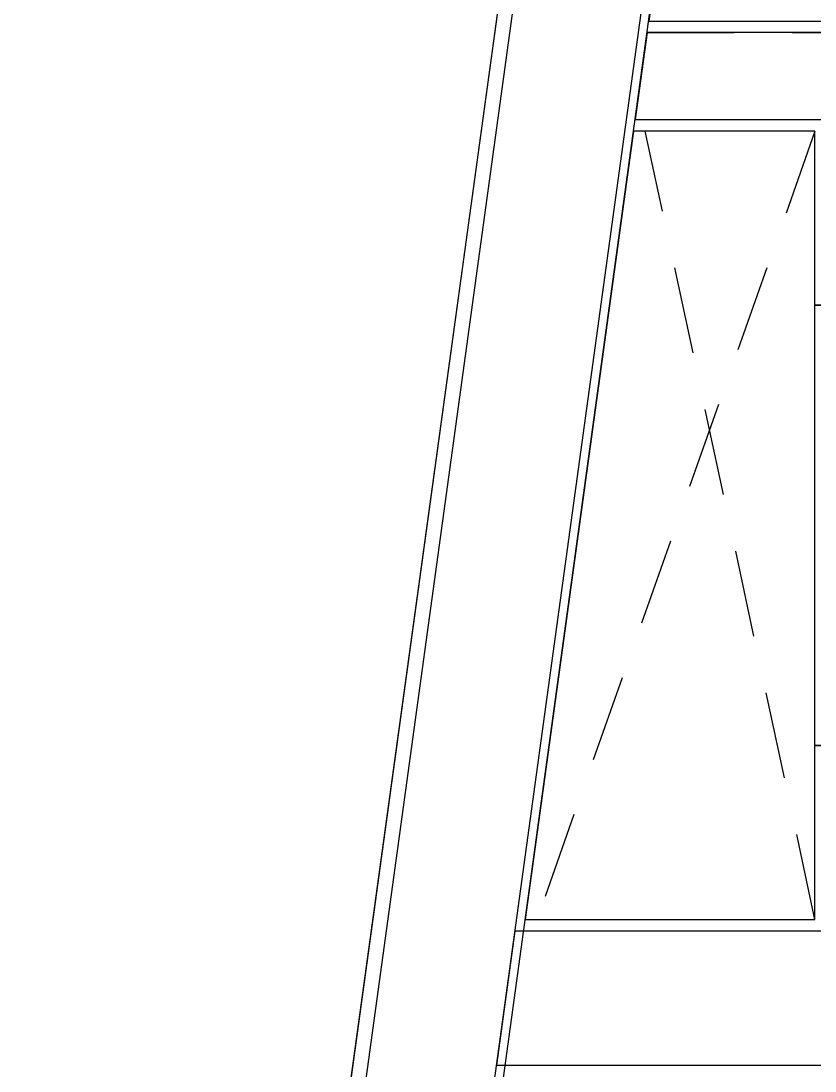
# Model space of a CAD drawing. Header units: metres. Extents: x 42 to 199, y -121 to 268.
# Drawn here: x 76.638 to 78.007, y -58.403 to -56.592 of the extents above; entities that cross this region are included whole.
import ezdxf

# ---------------------------------------------------------------- set-up
doc = ezdxf.new("R2010")
doc.units = ezdxf.units.M
doc.header["$LTSCALE"] = 0.3
doc.linetypes.add('HIDDEN', pattern=[0.375, 0.25, -0.125])
for name, color, linetype in [('A-ELEVATION 3', 8, 'Continuous'), ('A-Hidden-Above', 8, 'HIDDEN'), ('A-Site Boundary', 8, 'Continuous'), ('A-Wall-Full', 8, 'Continuous'), ('A-Wall-Plst', 8, 'Continuous')]:
    doc.layers.add(name, color=color, linetype=linetype)
doc.layers.add('DA HOUSE ARCH LAYOUT', color=8, linetype='Continuous', lineweight=9)

# ---------------------------------------------------------------- blocks, each defined once
blk = doc.blocks.new('zw$195B-flat-1-flat-1-flat-1-flat-1-flat-1-flat-1')
at = {"layer": 'A-Site Boundary', "color": 8, "ltscale": 0.6}
for points in [[(30.9785, 5.1523), (30.2862, -1.8121), (29.6282, -8.4313), (29.1107, -13.637), (28.9733, -15.0186), (28.765, -17.114), (28.5491, -19.2858), (28.4154, -20.6307), (28.2929, -21.8633), (28.0026, -24.7832), (27.6923, -27.9053), (27.517, -29.6682), (27.2042, -32.8151), (26.8782, -36.0943), (26.5516, -39.3802), (-7.0022, -34.7719)], [(30.7198, 5.178), (30.0275, -1.7864), (29.3695, -8.4055), (28.852, -13.6112), (28.7146, -14.9928), (28.5063, -17.0883), (28.2904, -19.2601), (28.1567, -20.6049), (28.0342, -21.8376), (27.7439, -24.7575), (27.4336, -27.8796), (27.2583, -29.6425), (26.9455, -32.7893), (26.6195, -36.0686), (26.3195, -39.0858), (-6.7217, -34.548), (-6.3673, -30.4861), (-5.6909, -22.7347), (-5.0415, -15.2918), (-4.322, -7.0464), (-3.7186, -0.1311), (-3.2226, 5.5538)]]:
    blk.add_lwpolyline(points, dxfattribs=at)
blk = doc.blocks.new('DA HOUSE ARCH LAYOUT')
at = {"layer": 'A-ELEVATION 3', "color": 8, "ltscale": 0.25}
blk.add_lwpolyline([(-19.1397, 3.5462), (-18.9497, 3.5462), (-18.9497, 2.7862), (-19.1397, 2.7862)], close=True, dxfattribs=at)
at = {"layer": 'A-Hidden-Above', "color": 8, "ltscale": 2}
for p, q in [((-19.429, 4.0162), (-10.4248, 4.0162)), ((-19.4497, 3.8662), (-10.5248, 3.8662)), ((-19.1397, 3.8462), (-19.619, 2.4862)), ((-19.1397, 2.4862), (-19.4322, 3.8462))]:
    blk.add_line(p, q, dxfattribs=at)
at = {"layer": 'A-Wall-Full', "color": 8}
blk.add_lwpolyline([(-18.8758, 8.155), (-19.0978, 8.155), (-21.7535, -11.1817), (-21.536, -11.2148), (-18.8758, 8.155)], dxfattribs=at)
for points in [[(-17.7704, 4.0162), (-19.429, 4.0162), (-19.4496, 3.8662), (-17.7704, 3.8662)], [(-15.9696, 2.4662), (-19.6571, 2.4662), (-19.6888, 2.235), (-15.9696, 2.235)]]:
    blk.add_lwpolyline(points, close=True, dxfattribs=at)
at = {"layer": 'A-Wall-Plst', "color": 8}
for points in [[(-18.9497, 3.8462), (-18.9497, 3.5462), (-19.1397, 3.5462), (-19.1397, 3.8462), (-19.4524, 3.8462), (-19.6392, 2.4862), (-19.1397, 2.4862), (-19.1397, 2.7862), (-18.9497, 2.7862), (-18.9497, 2.4862), (-16.1396, 2.4862), (-16.1396, 3.8462), (-16.8904, 3.8462), (-16.8904, 4.0362), (-16.1396, 4.0362), (-16.1396, 6.0567), (-15.1406, 6.0567)], [(-21.7817, -11.2031), (-19.1203, 8.175), (-16.8706, 8.175), (-16.8706, 7.905), (-18.895, 7.905), (-19.4263, 4.0359), (-17.7504, 4.0362), (-17.7504, 3.8462), (-18.9497, 3.8462), (-18.9497, 3.5462)]]:
    blk.add_lwpolyline(points, dxfattribs=at)
at = {"layer": 'A-Site Boundary', "color": 8, "rotation": 270}
blk.add_blockref('zw$195B-flat-1-flat-1-flat-1-flat-1-flat-1-flat-1', (16.3523, 6.275), dxfattribs=at)

msp = doc.modelspace()

# ---------------------------------------------------------------- block references
at = {"layer": 'DA HOUSE ARCH LAYOUT'}
msp.add_blockref('DA HOUSE ARCH LAYOUT', (97.1462, -60.628), dxfattribs=at)

doc.saveas('drawing.dxf')
